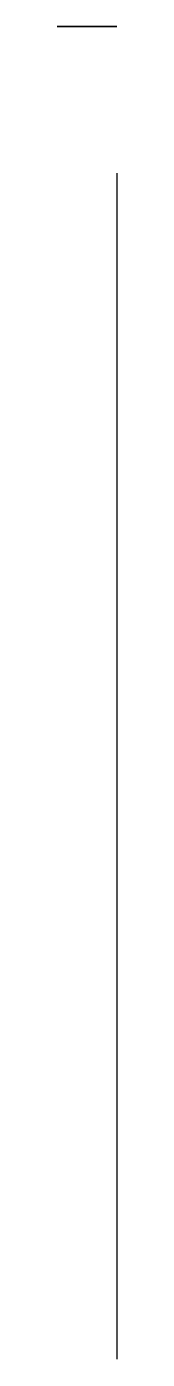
# Model space of a CAD drawing. Header units: centimetres. Extents: x 28.2 to 47.6, y -2.2 to 13.5.
# Drawn here: x 28.22 to 28.92, y -2.22 to 13.51 of the extents above.
import ezdxf

# ---------------------------------------------------------------- set-up
doc = ezdxf.new("R2010")
doc.units = ezdxf.units.CM
doc.header["$MEASUREMENT"] = 0
doc.layers.add('geam', color=89, linetype='Continuous', transparency=0.6)
doc.layers.add('plasa geam', color=89, linetype='Continuous')
doc.layers.add('usa', color=8, linetype='Continuous')

msp = doc.modelspace()

# ---------------------------------------------------------------- hatches: boundary and pattern name
at = {"layer": 'geam', "extrusion": (-1, 0, 0)}
h = msp.add_hatch(color=256, dxfattribs=at)
h.dxf.hatch_style = 1
h.paths.add_polyline_path([(2.215, 30.092), (-11.785, 30.092), (-11.785, 22.592), (2.215, 22.592)])
at = {"layer": 'plasa geam', "extrusion": (1, 0, 0)}
h = msp.add_hatch(dxfattribs=at)
h.set_pattern_fill('ANSI37', color=256)
h.set_pattern_definition([(45, (0.20352, 0), (-0.08838835, 0.08838835), []), (135, (0.20352, 0), (-0.08838835, -0.08838835), [])])
h.paths.add_polyline_path([(11.988, 30.092), (-2.012, 30.092), (-2.012, 22.592), (11.988, 22.592)])

# ---------------------------------------------------------------- linework, layer by layer
at = {"layer": 'usa', "extrusion": (0, -1, 0)}
for p, q in [((28.219, 13.514, 31.62), (28.919, 13.514, 31.62)), ((28.919, 13.514, 21.12), (28.219, 13.514, 21.12)), ((28.219, 13.514, 21.12), (28.219, 13.514, 31.62)), ((28.919, 13.514, 31.62), (28.919, 13.514, 21.12))]:
    msp.add_line(p, q, dxfattribs=at)
at = {"layer": 'usa', "extrusion": (1, 0, -3.38354e-16)}
for p, q in [((28.919, 11.785, 30.092), (28.919, 11.785, 22.592)), ((28.919, 11.785, 22.592), (28.919, -2.215, 22.592)), ((28.919, -2.215, 22.592), (28.919, -2.215, 30.092))]:
    msp.add_line(p, q, dxfattribs=at)

doc.saveas('drawing.dxf')
